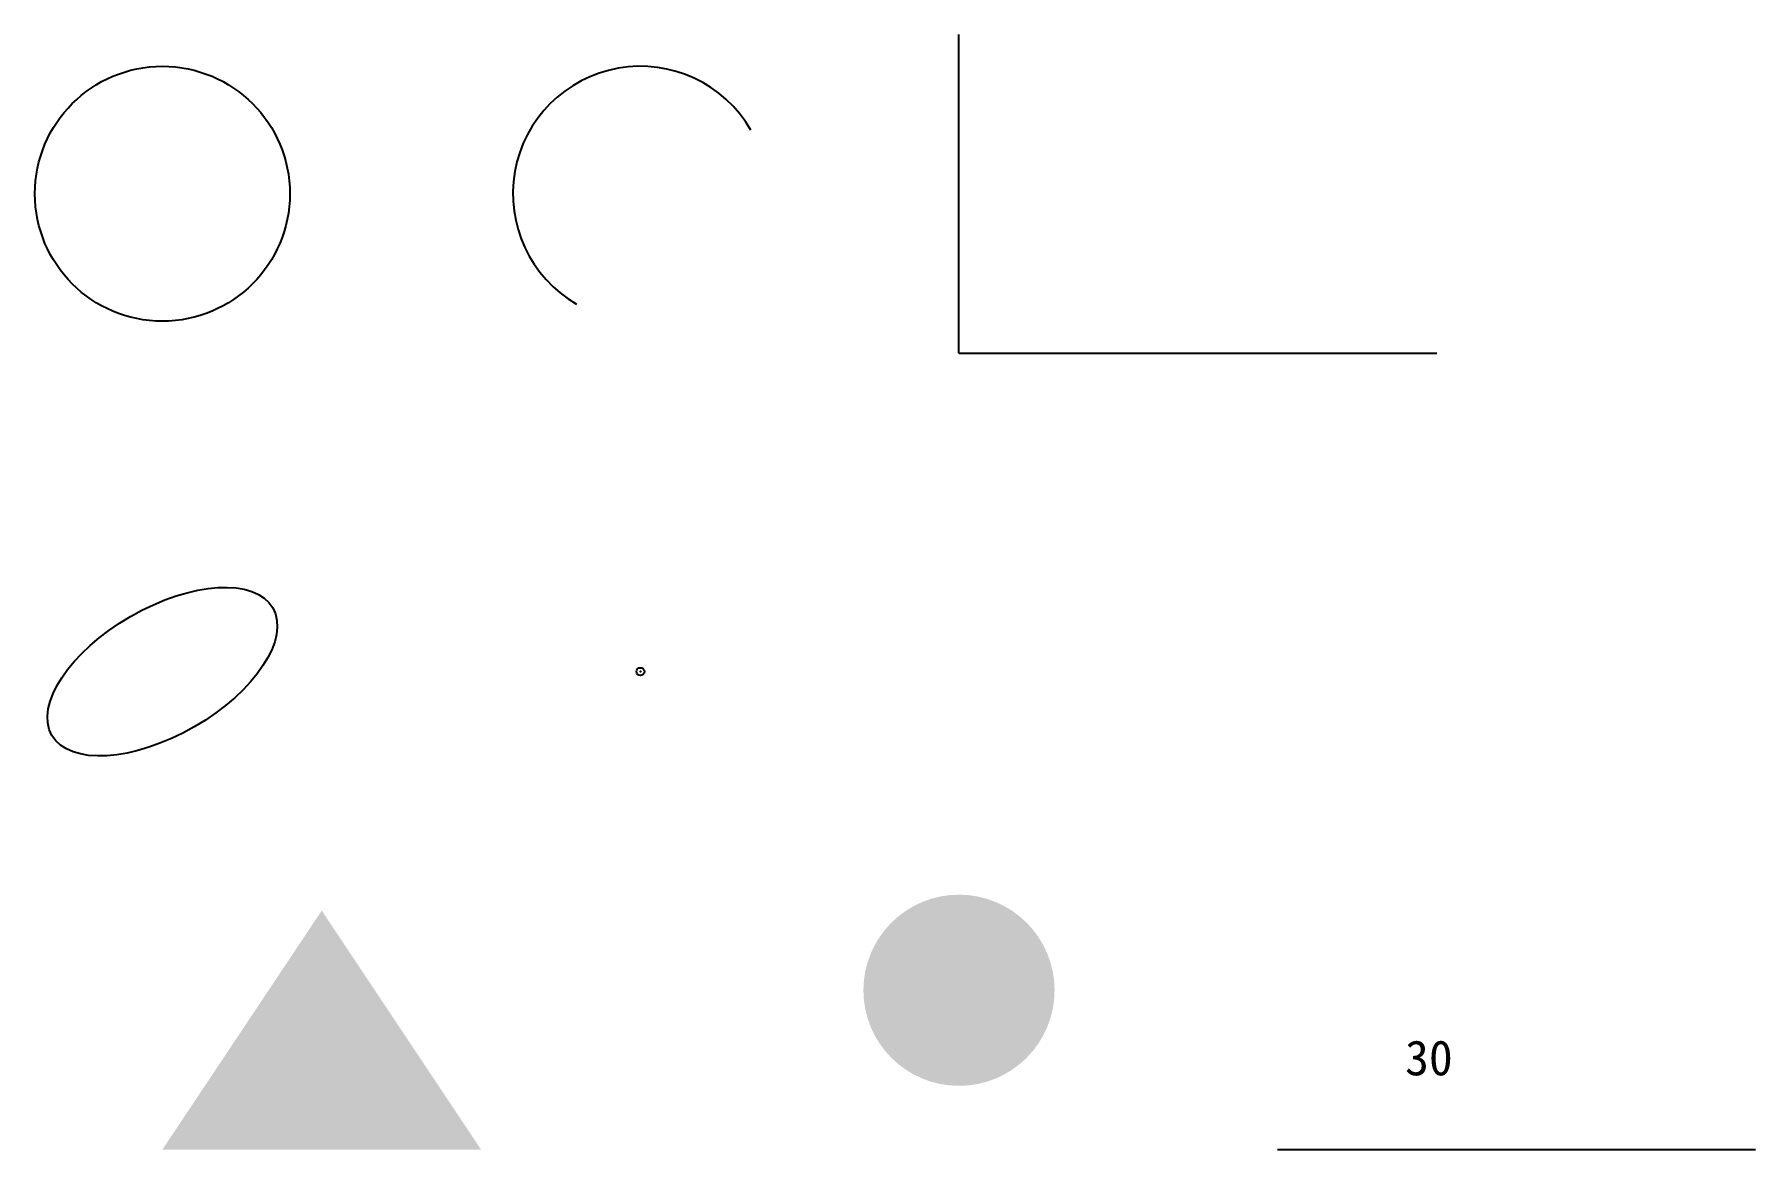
# Model space of a CAD drawing. Units: millimetres at full size, sheet at 1:1. Extents: x -48 to 60, y -30 to 40.
import ezdxf
from ezdxf.enums import TextEntityAlignment as Align

# ---------------------------------------------------------------- set-up
doc = ezdxf.new("R2010")
doc.units = ezdxf.units.MM
doc.header["$PDMODE"] = 32
doc.header["$PDSIZE"] = 0.5
doc.layers.add('0-0_0', color=4, linetype='Continuous')
doc.styles.add('ＭＳ ゴシック', font='')
doc.styles.get('ＭＳ ゴシック').set_extended_font_data('MS Gothic')

msp = doc.modelspace()

# ---------------------------------------------------------------- hatches: boundary and pattern name
at = {"layer": '0-0_0'}
msp.add_hatch(color=256, dxfattribs=at).paths.add_polyline_path([(16, -20, 1), (4, -20, 1)])

# ---------------------------------------------------------------- linework, layer by layer
for p, q in [((10, 20), (10, 40)), ((10, 20), (40, 20)), ((30, -30), (60, -30))]:
    msp.add_line(p, q, dxfattribs=at)
msp.add_circle((-40, 30), 8, dxfattribs=at)
msp.add_arc((-10, 30), 8, 30, 240, dxfattribs=at)
msp.add_ellipse((-40, 0), major_axis=(6.93, 4), ratio=0.5, dxfattribs=at)
msp.add_point((-10, 0), dxfattribs=at)
msp.add_solid([(-40, -30), (-20, -30), (-30, -15)], dxfattribs=at)

# ---------------------------------------------------------------- texts
at = {"layer": '0-0_0', "style": 'ＭＳ ゴシック'}
msp.add_text('30', height=2.199, dxfattribs=at).set_placement((38, -26), align=Align.BOTTOM_LEFT)

doc.saveas('drawing.dxf')
